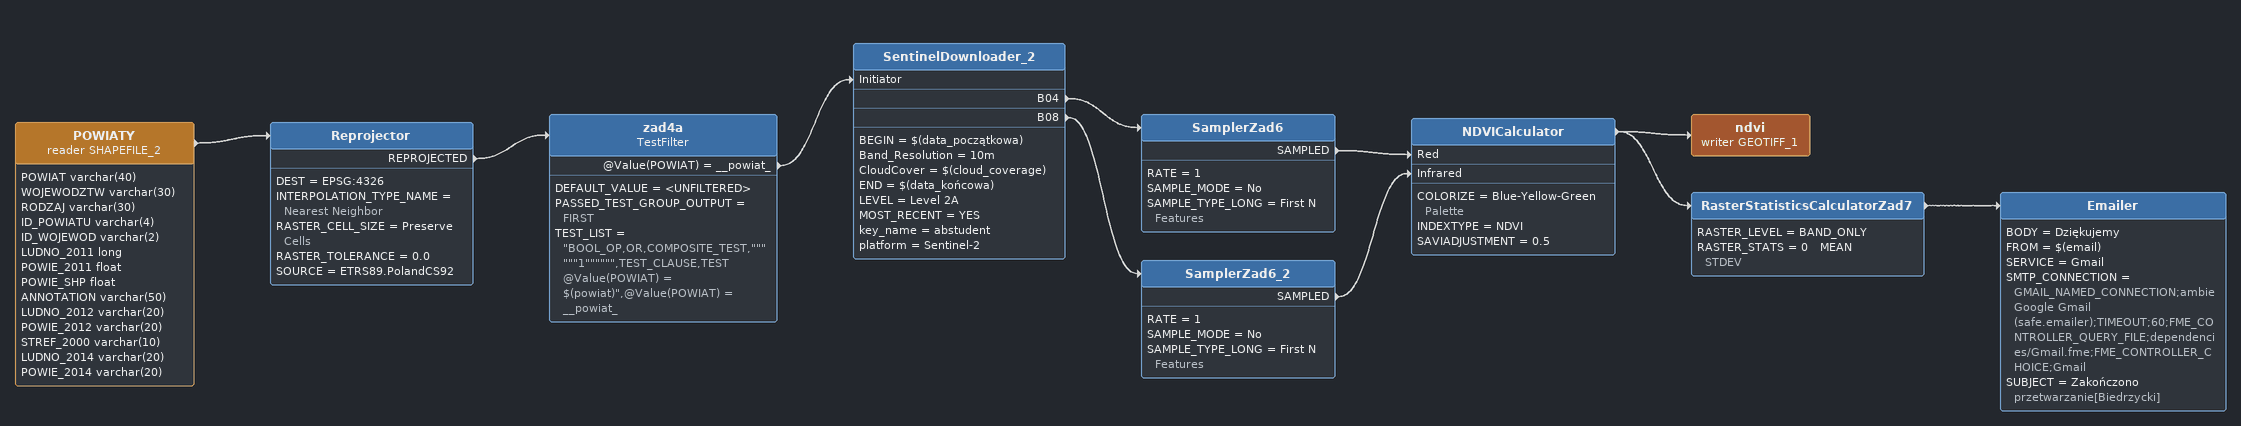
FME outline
POWIATY (reader SHAPEFILE_2)
    attributes: POWIAT varchar(40), WOJEWODZTW varchar(30), RODZAJ varchar(30), ID_POWIATU varchar(4), ID_WOJEWOD varchar(2), LUDNO_2011 long, POWIE_2011 float, POWIE_SHP float, ANNOTATION varchar(50), LUDNO_2012 varchar(20), POWIE_2012 varchar(20), STREF_2000 varchar(10), LUDNO_2014 varchar(20), POWIE_2014 varchar(20)
    -> Reprojector
Reprojector
    DEST = EPSG:4326
    INTERPOLATION_TYPE_NAME = Nearest Neighbor
    RASTER_CELL_SIZE = Preserve Cells
    RASTER_TOLERANCE = 0.0
    SOURCE = ETRS89.PolandCS92
    REPROJECTED -> zad4a
zad4a: TestFilter
    DEFAULT_VALUE = <UNFILTERED>
    PASSED_TEST_GROUP_OUTPUT = FIRST
    TEST_LIST = "BOOL_OP,OR,COMPOSITE_TEST,""""""1"""""",TEST_CLAUSE,TEST @Value(POWIAT) = $(powiat)",@Value(POWIAT) = __powiat_
    @Value(POWIAT) = __powiat_ -> SentinelDownloader_2 [Initiator]
SentinelDownloader_2
    BEGIN = $(data_początkowa)
    Band_Resolution = 10m
    CloudCover = $(cloud_coverage)
    END = $(data_końcowa)
    LEVEL = Level 2A
    MOST_RECENT = YES
    key_name = abstudent
    platform = Sentinel-2
    B04 -> SamplerZad6
    B08 -> SamplerZad6_2
SamplerZad6
    RATE = 1
    SAMPLE_MODE = No
    SAMPLE_TYPE_LONG = First N Features
    SAMPLED -> NDVICalculator [Red]
SamplerZad6_2
    RATE = 1
    SAMPLE_MODE = No
    SAMPLE_TYPE_LONG = First N Features
    SAMPLED -> NDVICalculator [Infrared]
NDVICalculator
    COLORIZE = Blue-Yellow-Green Palette
    INDEXTYPE = NDVI
    SAVIADJUSTMENT = 0.5
    -> RasterStatisticsCalculatorZad7
    -> ndvi (writer GEOTIFF_1)
ndvi (writer GEOTIFF_1)
RasterStatisticsCalculatorZad7
    RASTER_LEVEL = BAND_ONLY
    RASTER_STATS = 0   MEAN   STDEV
    -> Emailer
Emailer
    BODY = Dziękujemy
    FROM = $(email)
    SERVICE = Gmail
    SMTP_CONNECTION = GMAIL_NAMED_CONNECTION;ambie Google Gmail (safe.emailer);TIMEOUT;60;FME_CONTROLLER_QUERY_FILE;dependencies/Gmail.fme;FME_CONTROLLER_CHOICE;Gmail
    SUBJECT = Zakończono przetwarzanie[Biedrzycki]
